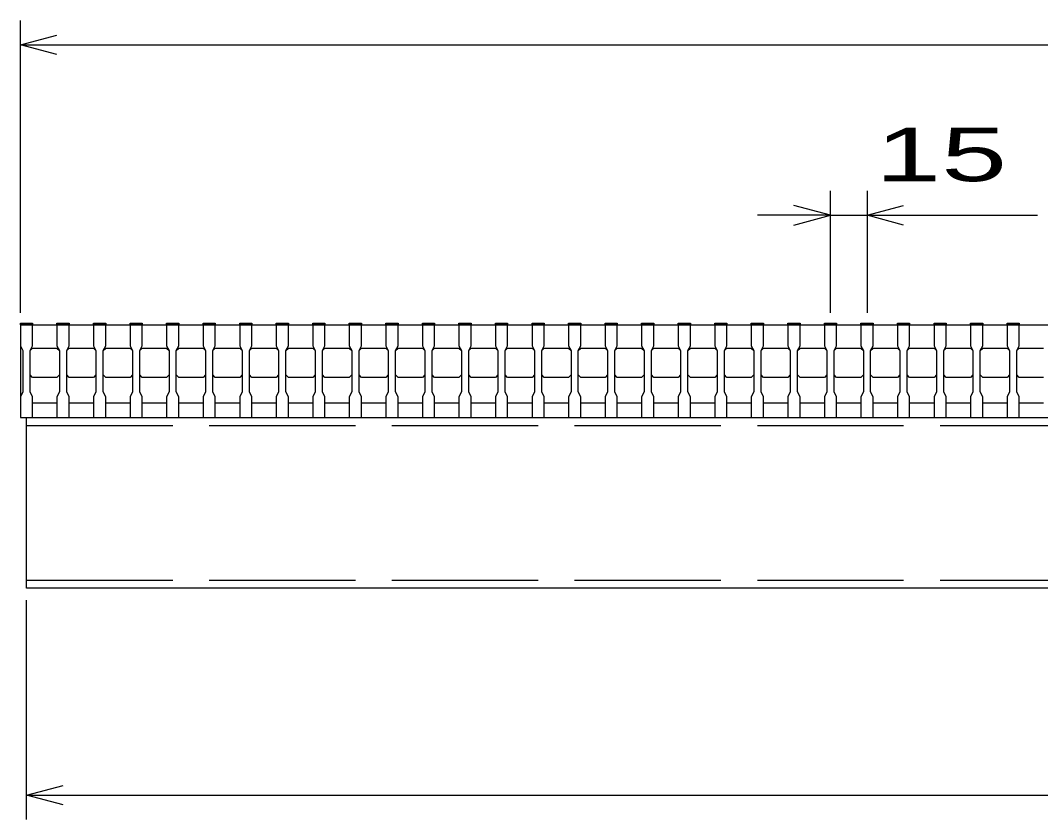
# Model space of a CAD drawing. Units: millimetres, scale not verified. Extents: x -1820 to 1731, y -1282 to 1054.
# Drawn here: x -1419 to -1000.2, y -705.5 to -377.5 of the extents above; entities that cross this region are included whole.
import ezdxf
from ezdxf.enums import TextEntityAlignment as Align

# ---------------------------------------------------------------- set-up
doc = ezdxf.new("R2010")
doc.units = ezdxf.units.MM
doc.header["$LTSCALE"] = 10
doc.linetypes.add('DASHED', pattern=[7.5, 6, -1.5])
doc.layers.add('16', color=3, linetype='Continuous', lineweight=25)
doc.layers.add('22', color=4, linetype='Continuous', lineweight=25)
doc.styles.add('ベクトル', font='')
doc.styles.get('ベクトル').set_extended_font_data('ベクトル')

msp = doc.modelspace()

# ---------------------------------------------------------------- linework, layer by layer
at = {"layer": '16'}
for p, q in [((-1419, -502.5), (-1419, -501.8)), ((-1419, -501.8), (-1414, -501.8)), ((-1419, -502.5), (-1419, -511)), ((-1414, -502.5), (-1419, -502.5)), ((-1419, -502.5), (-1419, -534.5)), ((-1419, -502.5), (-424, -502.5)), ((-1414, -501.8), (-1414, -502.5)), ((-1414, -511), (-1414, -502.5)), ((-1404, -502.5), (-1404, -501.8)), ((-1404, -501.8), (-1399, -501.8)), ((-1404, -502.5), (-1404, -511)), ((-1399, -502.5), (-1404, -502.5)), ((-1399, -501.8), (-1399, -502.5)), ((-1399, -511), (-1399, -502.5)), ((-1389, -502.5), (-1389, -501.8)), ((-1389, -501.8), (-1384, -501.8)), ((-1389, -502.5), (-1389, -511)), ((-1384, -502.5), (-1389, -502.5)), ((-1384, -501.8), (-1384, -502.5)), ((-1384, -511), (-1384, -502.5)), ((-1374, -502.5), (-1374, -501.8)), ((-1374, -501.8), (-1369, -501.8)), ((-1374, -502.5), (-1374, -511)), ((-1369, -502.5), (-1374, -502.5)), ((-1369, -501.8), (-1369, -502.5)), ((-1369, -511), (-1369, -502.5)), ((-1359, -502.5), (-1359, -501.8)), ((-1359, -501.8), (-1354, -501.8)), ((-1359, -502.5), (-1359, -511)), ((-1354, -502.5), (-1359, -502.5)), ((-1354, -501.8), (-1354, -502.5)), ((-1354, -511), (-1354, -502.5)), ((-1344, -502.5), (-1344, -501.8)), ((-1344, -501.8), (-1339, -501.8)), ((-1344, -502.5), (-1344, -511)), ((-1339, -502.5), (-1344, -502.5)), ((-1339, -501.8), (-1339, -502.5)), ((-1339, -511), (-1339, -502.5)), ((-1329, -502.5), (-1329, -501.8)), ((-1329, -501.8), (-1324, -501.8)), ((-1329, -502.5), (-1329, -511)), ((-1324, -502.5), (-1329, -502.5)), ((-1324, -501.8), (-1324, -502.5)), ((-1324, -511), (-1324, -502.5)), ((-1314, -502.5), (-1314, -501.8)), ((-1314, -501.8), (-1309, -501.8)), ((-1314, -502.5), (-1314, -511)), ((-1309, -502.5), (-1314, -502.5)), ((-1309, -501.8), (-1309, -502.5)), ((-1309, -511), (-1309, -502.5)), ((-1299, -502.5), (-1299, -501.8)), ((-1299, -501.8), (-1294, -501.8)), ((-1299, -502.5), (-1299, -511)), ((-1294, -502.5), (-1299, -502.5)), ((-1294, -501.8), (-1294, -502.5)), ((-1294, -511), (-1294, -502.5)), ((-1284, -502.5), (-1284, -501.8)), ((-1284, -501.8), (-1279, -501.8)), ((-1284, -502.5), (-1284, -511)), ((-1279, -502.5), (-1284, -502.5)), ((-1279, -501.8), (-1279, -502.5)), ((-1279, -511), (-1279, -502.5)), ((-1269, -502.5), (-1269, -501.8)), ((-1269, -501.8), (-1264, -501.8)), ((-1269, -502.5), (-1269, -511)), ((-1264, -502.5), (-1269, -502.5)), ((-1264, -501.8), (-1264, -502.5)), ((-1264, -511), (-1264, -502.5)), ((-1254, -502.5), (-1254, -501.8)), ((-1254, -501.8), (-1249, -501.8)), ((-1254, -502.5), (-1254, -511)), ((-1249, -502.5), (-1254, -502.5)), ((-1249, -501.8), (-1249, -502.5)), ((-1249, -511), (-1249, -502.5)), ((-1239, -502.5), (-1239, -501.8)), ((-1239, -501.8), (-1234, -501.8)), ((-1239, -502.5), (-1239, -511)), ((-1234, -502.5), (-1239, -502.5)), ((-1234, -501.8), (-1234, -502.5)), ((-1234, -511), (-1234, -502.5)), ((-1224, -502.5), (-1224, -501.8)), ((-1224, -501.8), (-1219, -501.8)), ((-1224, -502.5), (-1224, -511)), ((-1219, -502.5), (-1224, -502.5)), ((-1219, -501.8), (-1219, -502.5)), ((-1219, -511), (-1219, -502.5)), ((-1209, -502.5), (-1209, -501.8)), ((-1209, -501.8), (-1204, -501.8)), ((-1209, -502.5), (-1209, -511)), ((-1204, -502.5), (-1209, -502.5)), ((-1204, -501.8), (-1204, -502.5)), ((-1204, -511), (-1204, -502.5)), ((-1194, -502.5), (-1194, -501.8)), ((-1194, -501.8), (-1189, -501.8)), ((-1194, -502.5), (-1194, -511)), ((-1189, -502.5), (-1194, -502.5)), ((-1189, -501.8), (-1189, -502.5)), ((-1189, -511), (-1189, -502.5)), ((-1179, -502.5), (-1179, -501.8)), ((-1179, -501.8), (-1174, -501.8)), ((-1179, -502.5), (-1179, -511)), ((-1174, -502.5), (-1179, -502.5)), ((-1174, -501.8), (-1174, -502.5)), ((-1174, -511), (-1174, -502.5)), ((-1164, -502.5), (-1164, -501.8)), ((-1164, -501.8), (-1159, -501.8)), ((-1164, -502.5), (-1164, -511)), ((-1159, -502.5), (-1164, -502.5)), ((-1159, -501.8), (-1159, -502.5)), ((-1159, -511), (-1159, -502.5)), ((-1149, -502.5), (-1149, -501.8)), ((-1149, -501.8), (-1144, -501.8)), ((-1149, -502.5), (-1149, -511)), ((-1144, -502.5), (-1149, -502.5)), ((-1144, -501.8), (-1144, -502.5)), ((-1144, -511), (-1144, -502.5)), ((-1134, -502.5), (-1134, -501.8)), ((-1134, -501.8), (-1129, -501.8)), ((-1134, -502.5), (-1134, -511)), ((-1129, -502.5), (-1134, -502.5)), ((-1129, -501.8), (-1129, -502.5)), ((-1129, -511), (-1129, -502.5)), ((-1119, -502.5), (-1119, -501.8)), ((-1119, -501.8), (-1114, -501.8)), ((-1119, -502.5), (-1119, -511)), ((-1114, -502.5), (-1119, -502.5)), ((-1114, -501.8), (-1114, -502.5)), ((-1114, -511), (-1114, -502.5)), ((-1104, -502.5), (-1104, -501.8)), ((-1104, -501.8), (-1099, -501.8)), ((-1104, -502.5), (-1104, -511)), ((-1099, -502.5), (-1104, -502.5)), ((-1099, -501.8), (-1099, -502.5)), ((-1099, -511), (-1099, -502.5)), ((-1089, -502.5), (-1089, -501.8)), ((-1089, -501.8), (-1084, -501.8)), ((-1089, -502.5), (-1089, -511)), ((-1084, -502.5), (-1089, -502.5)), ((-1084, -501.8), (-1084, -502.5)), ((-1084, -511), (-1084, -502.5)), ((-1074, -502.5), (-1074, -501.8)), ((-1074, -501.8), (-1069, -501.8)), ((-1074, -502.5), (-1074, -511)), ((-1069, -502.5), (-1074, -502.5)), ((-1069, -501.8), (-1069, -502.5)), ((-1069, -511), (-1069, -502.5)), ((-1059, -502.5), (-1059, -501.8)), ((-1059, -501.8), (-1054, -501.8)), ((-1059, -502.5), (-1059, -511)), ((-1054, -502.5), (-1059, -502.5)), ((-1054, -501.8), (-1054, -502.5)), ((-1054, -511), (-1054, -502.5)), ((-1044, -502.5), (-1044, -501.8)), ((-1044, -501.8), (-1039, -501.8)), ((-1044, -502.5), (-1044, -511)), ((-1039, -502.5), (-1044, -502.5)), ((-1039, -501.8), (-1039, -502.5)), ((-1039, -511), (-1039, -502.5)), ((-1029, -502.5), (-1029, -501.8)), ((-1029, -501.8), (-1024, -501.8)), ((-1029, -502.5), (-1029, -511)), ((-1024, -502.5), (-1029, -502.5)), ((-1024, -501.8), (-1024, -502.5)), ((-1024, -511), (-1024, -502.5)), ((-1014, -502.5), (-1014, -501.8)), ((-1014, -501.8), (-1009, -501.8)), ((-1014, -502.5), (-1014, -511)), ((-1009, -502.5), (-1014, -502.5)), ((-1009, -501.8), (-1009, -502.5)), ((-1009, -511), (-1009, -502.5)), ((-1419, -511), (-1418, -513)), ((-1418, -513), (-1418, -530)), ((-1415, -513), (-1414, -511)), ((-1415, -513), (-1414, -512)), ((-1415, -530), (-1415, -513)), ((-1414, -512), (-1404, -512)), ((-1404, -511), (-1403, -513)), ((-1404, -512), (-1403, -513)), ((-1403, -513), (-1403, -530)), ((-1400, -513), (-1399, -511)), ((-1400, -513), (-1399, -512)), ((-1400, -530), (-1400, -513)), ((-1399, -512), (-1389, -512)), ((-1389, -511), (-1388, -513)), ((-1389, -512), (-1388, -513)), ((-1388, -513), (-1388, -530)), ((-1385, -513), (-1384, -511)), ((-1385, -513), (-1384, -512)), ((-1385, -530), (-1385, -513)), ((-1384, -512), (-1374, -512)), ((-1374, -511), (-1373, -513)), ((-1374, -512), (-1373, -513)), ((-1373, -513), (-1373, -530)), ((-1370, -513), (-1369, -511)), ((-1370, -513), (-1369, -512)), ((-1370, -530), (-1370, -513)), ((-1369, -512), (-1359, -512)), ((-1359, -511), (-1358, -513)), ((-1359, -512), (-1358, -513)), ((-1358, -513), (-1358, -530)), ((-1355, -513), (-1354, -511)), ((-1355, -513), (-1354, -512)), ((-1355, -530), (-1355, -513)), ((-1354, -512), (-1344, -512)), ((-1344, -511), (-1343, -513)), ((-1344, -512), (-1343, -513)), ((-1343, -513), (-1343, -530)), ((-1340, -513), (-1339, -511)), ((-1340, -513), (-1339, -512)), ((-1340, -530), (-1340, -513)), ((-1339, -512), (-1329, -512)), ((-1329, -511), (-1328, -513)), ((-1329, -512), (-1328, -513)), ((-1328, -513), (-1328, -530)), ((-1325, -513), (-1324, -511)), ((-1325, -513), (-1324, -512)), ((-1325, -530), (-1325, -513)), ((-1324, -512), (-1314, -512)), ((-1314, -511), (-1313, -513)), ((-1314, -512), (-1313, -513)), ((-1313, -513), (-1313, -530)), ((-1310, -513), (-1309, -511)), ((-1310, -513), (-1309, -512)), ((-1310, -530), (-1310, -513)), ((-1309, -512), (-1299, -512)), ((-1299, -511), (-1298, -513)), ((-1299, -512), (-1298, -513)), ((-1298, -513), (-1298, -530)), ((-1295, -513), (-1294, -511)), ((-1295, -513), (-1294, -512)), ((-1295, -530), (-1295, -513)), ((-1294, -512), (-1284, -512)), ((-1284, -511), (-1283, -513)), ((-1284, -512), (-1283, -513)), ((-1283, -513), (-1283, -530)), ((-1280, -513), (-1279, -511)), ((-1280, -513), (-1279, -512)), ((-1280, -530), (-1280, -513)), ((-1279, -512), (-1269, -512)), ((-1269, -511), (-1268, -513)), ((-1269, -512), (-1268, -513)), ((-1268, -513), (-1268, -530)), ((-1265, -513), (-1264, -511)), ((-1265, -513), (-1264, -512)), ((-1265, -530), (-1265, -513)), ((-1264, -512), (-1254, -512)), ((-1254, -511), (-1253, -513)), ((-1254, -512), (-1253, -513)), ((-1253, -513), (-1253, -530)), ((-1250, -513), (-1249, -511)), ((-1250, -513), (-1249, -512)), ((-1250, -530), (-1250, -513)), ((-1249, -512), (-1239, -512)), ((-1239, -511), (-1238, -513)), ((-1239, -512), (-1238, -513)), ((-1238, -513), (-1238, -530)), ((-1235, -513), (-1234, -511)), ((-1235, -513), (-1234, -512)), ((-1235, -530), (-1235, -513)), ((-1234, -512), (-1224, -512)), ((-1224, -511), (-1223, -513)), ((-1224, -512), (-1223, -513)), ((-1223, -513), (-1223, -530)), ((-1220, -513), (-1219, -511)), ((-1220, -513), (-1219, -512)), ((-1220, -530), (-1220, -513)), ((-1219, -512), (-1209, -512)), ((-1209, -511), (-1208, -513)), ((-1209, -512), (-1208, -513)), ((-1208, -513), (-1208, -530)), ((-1205, -513), (-1204, -511)), ((-1205, -513), (-1204, -512)), ((-1205, -530), (-1205, -513)), ((-1204, -512), (-1194, -512)), ((-1194, -511), (-1193, -513)), ((-1194, -512), (-1193, -513)), ((-1193, -513), (-1193, -530)), ((-1190, -513), (-1189, -511)), ((-1190, -513), (-1189, -512)), ((-1190, -530), (-1190, -513)), ((-1189, -512), (-1179, -512)), ((-1179, -511), (-1178, -513)), ((-1179, -512), (-1178, -513)), ((-1178, -513), (-1178, -530)), ((-1175, -513), (-1174, -511)), ((-1175, -513), (-1174, -512)), ((-1175, -530), (-1175, -513)), ((-1174, -512), (-1164, -512)), ((-1164, -511), (-1163, -513)), ((-1164, -512), (-1163, -513)), ((-1163, -513), (-1163, -530)), ((-1160, -513), (-1159, -511)), ((-1160, -513), (-1159, -512)), ((-1160, -530), (-1160, -513)), ((-1159, -512), (-1149, -512)), ((-1149, -511), (-1148, -513)), ((-1149, -512), (-1148, -513)), ((-1148, -513), (-1148, -530)), ((-1145, -513), (-1144, -511)), ((-1145, -513), (-1144, -512)), ((-1145, -530), (-1145, -513)), ((-1144, -512), (-1134, -512)), ((-1134, -511), (-1133, -513)), ((-1134, -512), (-1133, -513)), ((-1133, -513), (-1133, -530)), ((-1130, -513), (-1129, -511)), ((-1130, -513), (-1129, -512)), ((-1130, -530), (-1130, -513)), ((-1129, -512), (-1119, -512)), ((-1119, -511), (-1118, -513)), ((-1119, -512), (-1118, -513)), ((-1118, -513), (-1118, -530)), ((-1115, -513), (-1114, -511)), ((-1115, -513), (-1114, -512)), ((-1115, -530), (-1115, -513)), ((-1114, -512), (-1104, -512)), ((-1104, -511), (-1103, -513)), ((-1104, -512), (-1103, -513)), ((-1103, -513), (-1103, -530)), ((-1100, -513), (-1099, -511)), ((-1100, -513), (-1099, -512)), ((-1100, -530), (-1100, -513)), ((-1099, -512), (-1089, -512)), ((-1089, -511), (-1088, -513)), ((-1089, -512), (-1088, -513)), ((-1088, -513), (-1088, -530)), ((-1085, -513), (-1084, -511)), ((-1085, -513), (-1084, -512)), ((-1085, -530), (-1085, -513)), ((-1084, -512), (-1074, -512)), ((-1074, -511), (-1073, -513)), ((-1074, -512), (-1073, -513)), ((-1073, -513), (-1073, -530)), ((-1070, -513), (-1069, -511)), ((-1070, -513), (-1069, -512)), ((-1070, -530), (-1070, -513)), ((-1069, -512), (-1059, -512)), ((-1059, -511), (-1058, -513)), ((-1059, -512), (-1058, -513)), ((-1058, -513), (-1058, -530)), ((-1055, -513), (-1054, -511)), ((-1055, -513), (-1054, -512)), ((-1055, -530), (-1055, -513)), ((-1054, -512), (-1044, -512)), ((-1044, -511), (-1043, -513)), ((-1044, -512), (-1043, -513)), ((-1043, -513), (-1043, -530)), ((-1040, -513), (-1039, -511)), ((-1040, -513), (-1039, -512)), ((-1040, -530), (-1040, -513)), ((-1039, -512), (-1029, -512)), ((-1029, -511), (-1028, -513)), ((-1029, -512), (-1028, -513)), ((-1028, -513), (-1028, -530)), ((-1025, -513), (-1024, -511)), ((-1025, -513), (-1024, -512)), ((-1025, -530), (-1025, -513)), ((-1024, -512), (-1014, -512)), ((-1014, -511), (-1013, -513)), ((-1014, -512), (-1013, -513)), ((-1013, -513), (-1013, -530)), ((-1010, -513), (-1009, -511)), ((-1010, -513), (-1009, -512)), ((-1010, -530), (-1010, -513)), ((-1009, -512), (-999, -512)), ((-1414, -524), (-1415, -523)), ((-1403, -523), (-1404, -524)), ((-1399, -524), (-1400, -523)), ((-1388, -523), (-1389, -524)), ((-1384, -524), (-1385, -523)), ((-1373, -523), (-1374, -524)), ((-1369, -524), (-1370, -523)), ((-1358, -523), (-1359, -524)), ((-1354, -524), (-1355, -523)), ((-1343, -523), (-1344, -524)), ((-1339, -524), (-1340, -523)), ((-1328, -523), (-1329, -524)), ((-1324, -524), (-1325, -523)), ((-1313, -523), (-1314, -524)), ((-1309, -524), (-1310, -523)), ((-1298, -523), (-1299, -524)), ((-1294, -524), (-1295, -523)), ((-1283, -523), (-1284, -524)), ((-1279, -524), (-1280, -523)), ((-1268, -523), (-1269, -524)), ((-1264, -524), (-1265, -523)), ((-1253, -523), (-1254, -524)), ((-1249, -524), (-1250, -523)), ((-1238, -523), (-1239, -524)), ((-1234, -524), (-1235, -523)), ((-1223, -523), (-1224, -524)), ((-1219, -524), (-1220, -523)), ((-1208, -523), (-1209, -524)), ((-1204, -524), (-1205, -523)), ((-1193, -523), (-1194, -524)), ((-1189, -524), (-1190, -523)), ((-1178, -523), (-1179, -524)), ((-1174, -524), (-1175, -523)), ((-1163, -523), (-1164, -524)), ((-1159, -524), (-1160, -523)), ((-1148, -523), (-1149, -524)), ((-1144, -524), (-1145, -523)), ((-1133, -523), (-1134, -524)), ((-1129, -524), (-1130, -523)), ((-1118, -523), (-1119, -524)), ((-1114, -524), (-1115, -523)), ((-1103, -523), (-1104, -524)), ((-1099, -524), (-1100, -523)), ((-1088, -523), (-1089, -524)), ((-1084, -524), (-1085, -523)), ((-1073, -523), (-1074, -524)), ((-1069, -524), (-1070, -523)), ((-1058, -523), (-1059, -524)), ((-1054, -524), (-1055, -523)), ((-1043, -523), (-1044, -524)), ((-1039, -524), (-1040, -523)), ((-1028, -523), (-1029, -524)), ((-1024, -524), (-1025, -523)), ((-1013, -523), (-1014, -524)), ((-1009, -524), (-1010, -523)), ((-1404, -524), (-1414, -524)), ((-1389, -524), (-1399, -524)), ((-1374, -524), (-1384, -524)), ((-1359, -524), (-1369, -524)), ((-1344, -524), (-1354, -524)), ((-1329, -524), (-1339, -524)), ((-1314, -524), (-1324, -524)), ((-1299, -524), (-1309, -524)), ((-1284, -524), (-1294, -524)), ((-1269, -524), (-1279, -524)), ((-1254, -524), (-1264, -524)), ((-1239, -524), (-1249, -524)), ((-1224, -524), (-1234, -524)), ((-1209, -524), (-1219, -524)), ((-1194, -524), (-1204, -524)), ((-1179, -524), (-1189, -524)), ((-1164, -524), (-1174, -524)), ((-1149, -524), (-1159, -524)), ((-1134, -524), (-1144, -524)), ((-1119, -524), (-1129, -524)), ((-1104, -524), (-1114, -524)), ((-1089, -524), (-1099, -524)), ((-1074, -524), (-1084, -524)), ((-1059, -524), (-1069, -524)), ((-1044, -524), (-1054, -524)), ((-1029, -524), (-1039, -524)), ((-1014, -524), (-1024, -524)), ((-999, -524), (-1009, -524)), ((-1418, -530), (-1419, -532)), ((-1414, -532), (-1415, -530)), ((-1403, -530), (-1404, -532)), ((-1399, -532), (-1400, -530)), ((-1388, -530), (-1389, -532)), ((-1384, -532), (-1385, -530)), ((-1373, -530), (-1374, -532)), ((-1369, -532), (-1370, -530)), ((-1358, -530), (-1359, -532)), ((-1354, -532), (-1355, -530)), ((-1343, -530), (-1344, -532)), ((-1339, -532), (-1340, -530)), ((-1328, -530), (-1329, -532)), ((-1324, -532), (-1325, -530)), ((-1313, -530), (-1314, -532)), ((-1309, -532), (-1310, -530)), ((-1298, -530), (-1299, -532)), ((-1294, -532), (-1295, -530)), ((-1283, -530), (-1284, -532)), ((-1279, -532), (-1280, -530)), ((-1268, -530), (-1269, -532)), ((-1264, -532), (-1265, -530)), ((-1253, -530), (-1254, -532)), ((-1249, -532), (-1250, -530)), ((-1238, -530), (-1239, -532)), ((-1234, -532), (-1235, -530)), ((-1223, -530), (-1224, -532)), ((-1219, -532), (-1220, -530)), ((-1208, -530), (-1209, -532)), ((-1204, -532), (-1205, -530)), ((-1193, -530), (-1194, -532)), ((-1189, -532), (-1190, -530)), ((-1178, -530), (-1179, -532)), ((-1174, -532), (-1175, -530)), ((-1163, -530), (-1164, -532)), ((-1159, -532), (-1160, -530)), ((-1148, -530), (-1149, -532)), ((-1144, -532), (-1145, -530)), ((-1133, -530), (-1134, -532)), ((-1129, -532), (-1130, -530)), ((-1118, -530), (-1119, -532)), ((-1114, -532), (-1115, -530)), ((-1103, -530), (-1104, -532)), ((-1099, -532), (-1100, -530)), ((-1088, -530), (-1089, -532)), ((-1084, -532), (-1085, -530)), ((-1073, -530), (-1074, -532)), ((-1069, -532), (-1070, -530)), ((-1058, -530), (-1059, -532)), ((-1054, -532), (-1055, -530)), ((-1043, -530), (-1044, -532)), ((-1039, -532), (-1040, -530)), ((-1028, -530), (-1029, -532)), ((-1024, -532), (-1025, -530)), ((-1013, -530), (-1014, -532)), ((-1009, -532), (-1010, -530)), ((-1419, -532), (-1419, -540.5)), ((-1414, -540.5), (-1414, -532)), ((-1414, -534.5), (-1404, -534.5)), ((-1404, -532), (-1404, -540.5)), ((-1399, -540.5), (-1399, -532)), ((-1399, -534.5), (-1389, -534.5)), ((-1389, -532), (-1389, -540.5)), ((-1384, -540.5), (-1384, -532)), ((-1384, -534.5), (-1374, -534.5)), ((-1374, -532), (-1374, -540.5)), ((-1369, -540.5), (-1369, -532)), ((-1369, -534.5), (-1359, -534.5)), ((-1359, -532), (-1359, -540.5)), ((-1354, -540.5), (-1354, -532)), ((-1354, -534.5), (-1344, -534.5)), ((-1344, -532), (-1344, -540.5)), ((-1339, -540.5), (-1339, -532)), ((-1339, -534.5), (-1329, -534.5)), ((-1329, -532), (-1329, -540.5)), ((-1324, -540.5), (-1324, -532)), ((-1324, -534.5), (-1314, -534.5)), ((-1314, -532), (-1314, -540.5)), ((-1309, -540.5), (-1309, -532)), ((-1309, -534.5), (-1299, -534.5)), ((-1299, -532), (-1299, -540.5)), ((-1294, -540.5), (-1294, -532)), ((-1294, -534.5), (-1284, -534.5)), ((-1284, -532), (-1284, -540.5)), ((-1279, -540.5), (-1279, -532)), ((-1279, -534.5), (-1269, -534.5)), ((-1269, -532), (-1269, -540.5)), ((-1264, -540.5), (-1264, -532)), ((-1264, -534.5), (-1254, -534.5)), ((-1254, -532), (-1254, -540.5)), ((-1249, -540.5), (-1249, -532)), ((-1249, -534.5), (-1239, -534.5)), ((-1239, -532), (-1239, -540.5)), ((-1234, -540.5), (-1234, -532)), ((-1234, -534.5), (-1224, -534.5)), ((-1224, -532), (-1224, -540.5)), ((-1219, -540.5), (-1219, -532)), ((-1219, -534.5), (-1209, -534.5)), ((-1209, -532), (-1209, -540.5)), ((-1204, -540.5), (-1204, -532)), ((-1204, -534.5), (-1194, -534.5)), ((-1194, -532), (-1194, -540.5)), ((-1189, -540.5), (-1189, -532)), ((-1189, -534.5), (-1179, -534.5)), ((-1179, -532), (-1179, -540.5)), ((-1174, -540.5), (-1174, -532)), ((-1174, -534.5), (-1164, -534.5)), ((-1164, -532), (-1164, -540.5)), ((-1159, -540.5), (-1159, -532)), ((-1159, -534.5), (-1149, -534.5)), ((-1149, -532), (-1149, -540.5)), ((-1144, -540.5), (-1144, -532)), ((-1144, -534.5), (-1134, -534.5)), ((-1134, -532), (-1134, -540.5)), ((-1129, -540.5), (-1129, -532)), ((-1129, -534.5), (-1119, -534.5)), ((-1119, -532), (-1119, -540.5)), ((-1114, -540.5), (-1114, -532)), ((-1114, -534.5), (-1104, -534.5)), ((-1104, -532), (-1104, -540.5)), ((-1099, -540.5), (-1099, -532)), ((-1099, -534.5), (-1089, -534.5)), ((-1089, -532), (-1089, -540.5)), ((-1084, -540.5), (-1084, -532)), ((-1084, -534.5), (-1074, -534.5)), ((-1074, -532), (-1074, -540.5)), ((-1069, -540.5), (-1069, -532)), ((-1069, -534.5), (-1059, -534.5)), ((-1059, -532), (-1059, -540.5)), ((-1054, -540.5), (-1054, -532)), ((-1054, -534.5), (-1044, -534.5)), ((-1044, -532), (-1044, -540.5)), ((-1039, -540.5), (-1039, -532)), ((-1039, -534.5), (-1029, -534.5)), ((-1029, -532), (-1029, -540.5)), ((-1024, -540.5), (-1024, -532)), ((-1024, -534.5), (-1014, -534.5)), ((-1014, -532), (-1014, -540.5)), ((-1009, -540.5), (-1009, -532)), ((-1009, -534.5), (-999, -534.5)), ((-1419, -540.5), (-1414, -540.5)), ((-1416.5, -540.5), (-426.5, -540.5)), ((-1416.5, -610.5), (-1416.5, -540.5)), ((-1404, -540.5), (-1399, -540.5)), ((-1389, -540.5), (-1384, -540.5)), ((-1374, -540.5), (-1369, -540.5)), ((-1359, -540.5), (-1354, -540.5)), ((-1344, -540.5), (-1339, -540.5)), ((-1329, -540.5), (-1324, -540.5)), ((-1314, -540.5), (-1309, -540.5)), ((-1299, -540.5), (-1294, -540.5)), ((-1284, -540.5), (-1279, -540.5)), ((-1269, -540.5), (-1264, -540.5)), ((-1254, -540.5), (-1249, -540.5)), ((-1239, -540.5), (-1234, -540.5)), ((-1224, -540.5), (-1219, -540.5)), ((-1209, -540.5), (-1204, -540.5)), ((-1194, -540.5), (-1189, -540.5)), ((-1179, -540.5), (-1174, -540.5)), ((-1164, -540.5), (-1159, -540.5)), ((-1149, -540.5), (-1144, -540.5)), ((-1134, -540.5), (-1129, -540.5)), ((-1119, -540.5), (-1114, -540.5)), ((-1104, -540.5), (-1099, -540.5)), ((-1089, -540.5), (-1084, -540.5)), ((-1074, -540.5), (-1069, -540.5)), ((-1059, -540.5), (-1054, -540.5)), ((-1044, -540.5), (-1039, -540.5)), ((-1029, -540.5), (-1024, -540.5)), ((-1014, -540.5), (-1009, -540.5)), ((-426.5, -610.5), (-1416.5, -610.5))]:
    msp.add_line(p, q, dxfattribs=at)
at = {"layer": '16', "linetype": 'DASHED'}
for p, q in [((-1416.5, -543.7), (-426.5, -543.7)), ((-1416.5, -607.3), (-426.5, -607.3))]:
    msp.add_line(p, q, dxfattribs=at)
at = {"layer": '22'}
for p, q in [((-1419, -497.5), (-1419, -377.5)), ((-1419, -387.5), (-1404, -383.5)), ((-1404, -391.5), (-1419, -387.5)), ((-1419, -387.5), (-424, -387.5)), ((-1086.5, -497.5), (-1086.5, -447.5)), ((-1071.5, -447.5), (-1071.5, -497.5)), ((-1086.5, -457.5), (-1101.5, -453.5)), ((-1071.5, -457.5), (-1056.5, -453.5)), ((-1086.5, -457.5), (-1116.5, -457.5)), ((-1101.5, -461.5), (-1086.5, -457.5)), ((-1086.5, -457.5), (-1071.5, -457.5)), ((-1056.5, -461.5), (-1071.5, -457.5)), ((-1071.5, -457.5), (-1001.5, -457.5)), ((-1416.5, -705.5), (-1416.5, -615.5)), ((-1416.5, -695.5), (-1401.5, -691.5)), ((-1401.5, -699.5), (-1416.5, -695.5)), ((-1416.5, -695.5), (-426.5, -695.5))]:
    msp.add_line(p, q, dxfattribs=at)

# ---------------------------------------------------------------- texts
at = {"layer": '22', "color": 2, "style": 'ベクトル', "width": 1.65}
msp.add_text(' 15 ', height=21.99, dxfattribs=at).set_placement((-1081.5, -432.5), align=Align.MIDDLE_LEFT)

doc.saveas('drawing.dxf')
